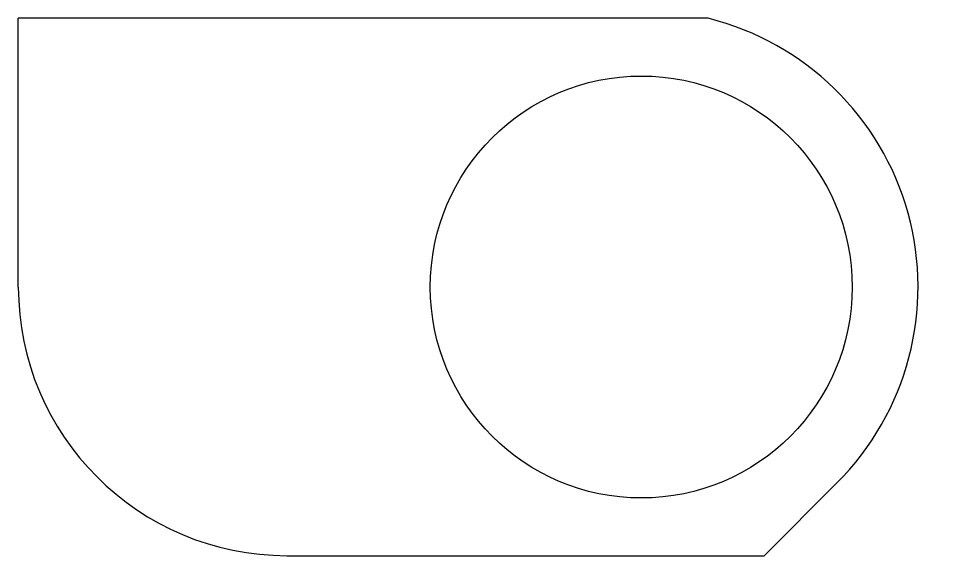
# Model space of a CAD drawing. Extents: x -163.2 to -107.6, y -165.9 to -133.3.
import ezdxf

# ---------------------------------------------------------------- set-up
doc = ezdxf.new("R2010")
doc.units = 0
doc.layers.get('0').update_dxf_attribs({"linetype": 'continuous'})

# ---------------------------------------------------------------- blocks, each defined once
blk = doc.blocks.new('SKETCH030')
at = {"color": 7}
for p, q in [((-121.332, -133.35), (-163.2, -133.35)), ((-163.2, -149.65), (-163.2, -133.35)), ((-113.521, -161.529), (-117.941, -165.95)), ((-146.9, -165.95), (-117.941, -165.95))]:
    blk.add_line(p, q, dxfattribs=at)
blk.add_circle((-125.4, -149.65), 12.8, dxfattribs=at)
for centre, radius, start, end in [((-125.4, -149.65), 16.8, -45, 75.9864), ((-146.9, -149.65), 16.3, -180, -90)]:
    blk.add_arc(centre, radius, start, end, dxfattribs=at)

msp = doc.modelspace()

# ---------------------------------------------------------------- block references
at = {"color": 7}
msp.add_blockref('SKETCH030', (0, 0), dxfattribs=at)

doc.saveas('drawing.dxf')
